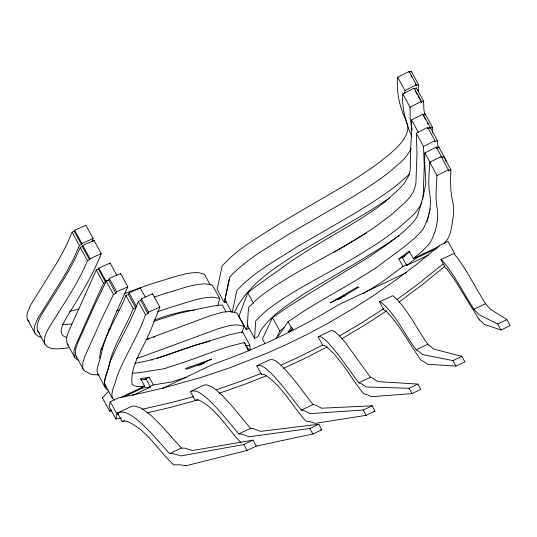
<?xml version="1.0" encoding="UTF-8"?>
<svg xmlns="http://www.w3.org/2000/svg" width="537" height="537" viewBox="0 0 537 537"><rect width="100%" height="100%" fill="white"/><g stroke="black" fill="none" stroke-linecap="round" stroke-linejoin="round"><path stroke-width="0.81" d="M409.134 72.32L411.268 71.253L418.511 84.524L416.383 85.598L416.39 84.759L409.14 71.481L397.716 77.247C396.091 92.176 399.635 107.158 406.16 120.57M409.134 72.133L409.14 71.481M416.343 88.538L416.35 87.907L414.222 88.974M416.35 87.907L423.599 101.178L423.888 109.266L424.713 114.549M441.219 157.717L443.683 156.468L450.926 169.746L448.462 170.988L448.415 169.82L441.166 156.549L429.754 162.315C429.211 173.162 427.821 184.191 429.915 195.018C431.681 206.295 428.727 218.183 423.545 228.205A46.323 11.586 -28.6 0 1 422.585 229.856L415.396 237.576L405.905 245.449A50.089 12.526 -28.6 0 1 402.388 248.188L374.846 268.688L353.42 281.838A293.162 73.314 -28.6 0 0 345.613 286.416L339.928 289.765A532.926 133.27 -28.6 0 0 321.77 300.277L318.253 302.365A420.317 105.111 -28.6 0 0 304.607 310.675L288.067 321.737L276.917 338.015M429.754 162.315L436.997 175.592C436.44 186.608 435.037 197.824 437.259 208.806C438.796 219.935 435.923 231.615 430.795 241.482A46.323 11.586 -28.6 0 1 429.835 243.127L422.646 250.853L413.369 258.552L408.999 251.128A50.089 12.526 -28.6 0 1 405.482 253.867L401.018 257.196A33.609 8.404 -28.6 0 1 398.823 258.874L402.972 266.473L382.096 281.959L366.335 291.839M442.011 157.589L436.292 147.111L424.874 152.877C424.176 162.966 425.572 173.001 425.821 183.057C424.022 194.293 420.847 205.436 417.276 216.23A60.057 15.016 -28.6 0 1 416.631 217.411A57.909 14.479 -28.6 0 1 414.947 219.908L413.933 221.21A51.565 12.895 -28.6 0 1 412.423 223.123L403.743 231.568A59.372 14.848 -28.6 0 1 401.038 233.83L392.681 240.2A41.745 10.438 -28.6 0 1 389.58 242.744L368.872 257.089L314.293 290.443A203.845 50.975 -28.6 0 0 306.781 295.095L298.928 300.055A288.906 72.247 -28.6 0 0 287.134 307.493L272.501 317.662L262.412 338.975L264.701 343.17M418.444 91.814L418.511 84.524M248.718 328.422L246.168 329.543L238.925 316.273L247.779 292.907L252.967 288.711A161.429 40.369 -28.6 0 1 259.599 283.764L273.286 274.038A126.074 31.529 -28.6 0 1 279.435 269.728C304.949 250.511 333.363 235.75 360.414 218.908A111.857 27.971 -28.6 0 0 365.892 215.411A102.54 25.642 -28.6 0 0 368.53 213.672L371.101 211.954A86.168 21.547 -28.6 0 0 374.806 209.403L376.001 208.557A74.965 18.748 -28.6 0 0 379.458 206.054L385.224 201.563L397.608 190.434A68.81 17.211 -28.6 0 0 401.636 186.393L402.958 184.876A65.568 16.399 -28.6 0 0 404.683 182.701L408.946 175.331L410.228 170.034L410.516 151.139L411.651 131.189L411.59 119.939L423.002 114.213L437.427 140.654L434.957 141.902L434.916 140.694L427.674 127.423L416.256 133.203L417.007 152.629L415.927 182.942A263.103 65.796 -28.6 0 1 415.678 184.681L413.765 190.823A101.855 25.474 -28.6 0 1 412.718 192.81L410.537 196.213A74.925 18.735 -28.6 0 1 408.858 198.375L407.576 199.878A73.945 18.493 -28.6 0 1 405.361 202.227L391.788 214.411L376.578 225.842A124.201 31.059 -28.6 0 1 366.697 232.393L363.677 234.307A160.241 40.074 -28.6 0 1 358.998 237.213C326.241 258.055 290.02 273.508 259.217 297.283A46.759 11.693 -28.6 0 0 255.968 300.217L248.544 307.52L247.302 325.066L254.545 338.337L257.941 336.726L260.566 330.785A75.657 18.923 -28.6 0 1 262.304 328.248L265.949 323.751A67.743 16.942 -28.6 0 1 268.534 320.951L274.635 315.138A58.05 14.519 -28.6 0 1 279.321 311.192C305.654 290.792 335.565 275.756 363.797 258.263A220.244 55.076 -28.6 0 0 369.375 254.867L371.255 253.719A214.357 53.606 -28.6 0 0 384.593 245.375L388.318 242.972A184.258 46.081 -28.6 0 0 396.87 237.314M416.256 133.203L423.505 146.473L424.257 165.906L423.169 196.213A263.103 65.796 -28.6 0 1 423.102 196.79M411.248 71.918L411.268 71.253M404.858 93.203L404.965 90.525L397.716 77.247M423.599 101.178L421.464 102.252L421.464 101.446L414.222 88.175L402.804 93.921C401.676 108.615 405.952 122.96 411.678 136.311M402.804 93.921L410.046 107.199L410.194 118.455L412.127 130.041M254.545 338.337L255.76 320.831L263.217 313.487A46.759 11.693 -28.6 0 1 266.459 310.561C297.263 286.785 333.49 271.333 366.241 250.49A160.241 40.074 -28.6 0 0 370.926 247.584L373.947 245.671A124.201 31.059 -28.6 0 0 383.827 239.119L399.031 227.681L412.611 215.498A73.945 18.493 -28.6 0 0 414.826 213.149L416.108 211.652A74.925 18.735 -28.6 0 0 417.786 209.49L419.961 206.087A101.855 25.474 -28.6 0 0 421.015 204.1L421.84 202.174M422.928 197.958L422.726 199.126M232.259 312.118L236.924 290.316L242.966 284.328A82.369 20.601 -28.6 0 1 248.913 279.086L253.981 275.051A102.399 25.608 -28.6 0 1 259.485 270.963L261.445 269.574A127.739 31.945 -28.6 0 1 267.527 265.406L296.216 247.349A234.078 58.54 -28.6 0 1 302.297 243.744L351.272 215.364A210.779 52.707 -28.6 0 0 358.152 211.229L359.844 210.202A175.841 43.974 -28.6 0 0 366.482 206.094A165.785 41.456 -28.6 0 0 369.745 204.04L372.933 201.993A142.728 35.69 -28.6 0 0 377.612 198.932A136.022 34.012 -28.6 0 0 380.666 196.891A128.92 32.24 -28.6 0 0 383.653 194.85A120.65 30.173 -28.6 0 0 388.016 191.81L393.869 187.447A82.369 20.601 -28.6 0 0 397.588 184.48M226.252 301.821L224.338 302.653L229.447 279.059M428.459 216.283L428.754 215.075M454.799 253.813L448.039 241.428L439.722 245.382L417.001 264.063L398.595 278.045L373.47 295.612L354.178 307.97L327.872 323.375L307.701 334.115L287.147 344.163L266.211 353.514L230.48 367.55L201.14 377.397L163.517 387.962L140.432 393.373L118.603 397.783L110.28 401.73L109.112 406.603L115.871 418.981L121.402 417.987M115.871 418.981L117.039 414.114L110.28 401.73M429.07 213.847L429.385 212.612M429.882 210.726L429.553 211.981M427.727 219.264L427.405 220.452M428.318 216.881L427.989 218.096M426.996 222.177L427.15 221.6M217.767 305.714L219.68 298.498L212.43 285.221L208.088 284.167A82.369 20.601 -28.6 0 0 203.449 283.945L199.267 284.308A102.399 25.608 -28.6 0 0 194.562 285.06L192.843 285.416A127.739 31.945 -28.6 0 0 187.46 286.691L161.181 294.726A234.078 58.54 -28.6 0 0 155.488 296.706L154.233 297.149M106.628 374.041L106.245 375.383M107.252 372.013L107.648 370.678M430.244 209.45L430.426 208.806M106.011 376.075L104.373 382.049A77.14 19.292 -28.6 0 0 104.406 384.311L104.507 384.828A70.475 17.627 -28.6 0 0 104.762 386.358L105.849 388.499A59.748 14.942 -28.6 0 0 107.454 389.741L108.031 389.943M106.836 373.369L107.071 372.685M246.168 329.543L247.94 324.872M241.865 332.437L244.228 326.301L236.985 313.024L231.581 311.789A46.759 11.693 -28.6 0 0 229.091 311.581L222.962 312.111L211.054 315.414L146.823 339.344M29.293 321.804L28.072 320.502A110.394 27.609 -28.6 0 1 27.273 318.951L26.85 316.548L27.259 313.058L30.213 305.714L57.808 261.344L66.36 245.49L72.119 232.206L74.213 231.272L74.663 230.225L85.9 225.238L93.143 238.509L91.827 241.764M93.706 241.241L94.022 240.469L101.265 253.739C92.25 276.582 78.926 297.317 66.185 318.179A297.438 74.381 -28.6 0 0 64.856 320.576L64.447 321.348A192.763 48.202 -28.6 0 0 63.332 323.603L62.695 325.033A138.835 34.717 -28.6 0 0 61.936 327.073L61.238 330.134A96.579 24.152 -28.6 0 0 61.231 332.262L62.52 335.195A74.515 18.634 -28.6 0 0 63.621 336.115L64.534 336.618A75.683 18.929 -28.6 0 0 66.803 337.357M109.776 263.768L110.085 263.036L116.945 275.609M93.143 238.509L81.906 243.503L81.463 244.55L79.362 245.483L73.609 258.76L65.058 274.622L37.456 318.985L34.509 326.335L34.093 329.825L34.522 332.228A110.394 27.609 -28.6 0 0 35.314 333.779L37.59 335.813A104.185 26.051 -28.6 0 0 39.516 336.706L40.248 336.941A105.239 26.32 -28.6 0 0 41.027 337.155M120.275 274.253L120.583 273.528L127.826 286.805L116.348 312.037L101.292 348.976A263.103 65.796 -28.6 0 0 100.654 350.909L99.728 356.581A101.855 25.474 -28.6 0 0 99.976 357.951L100.09 358.38M94.022 240.469L82.785 245.469L82.342 246.483L80.248 247.416C70.166 271.742 54.626 293.162 41.06 315.561A211.578 52.908 -28.6 0 0 39.751 318.072L39.355 318.891A160.845 40.221 -28.6 0 0 38.328 321.28L37.019 326.342L37.543 330.483A102.654 25.669 -28.6 0 0 38.402 331.926L38.778 332.356M101.265 253.739L90.028 258.747L89.592 259.754L87.491 260.693C77.415 285.019 61.869 306.439 48.31 328.832A211.578 52.908 -28.6 0 0 47.001 331.349L46.605 332.168A160.845 40.221 -28.6 0 0 45.578 334.551L44.269 339.619L44.793 343.761A102.654 25.669 -28.6 0 0 45.645 345.204L46.907 346.412A91.867 22.977 -28.6 0 0 48.578 347.385A97.19 24.306 -28.6 0 0 50.639 348.117A98.875 24.729 -28.6 0 0 53.969 348.721A94.606 23.662 -28.6 0 0 57.949 348.882L68.729 347.848M139.989 288.651L140.291 287.939L145.245 297.028M152.3 294.558L152.595 293.853L159.845 307.124C154.394 321.086 149.138 335.209 141.916 348.412C136.633 359.125 130.853 371.161 131.934 383.317A46.323 11.586 -28.6 0 0 132.25 384.358C135.223 387.533 140.654 386.318 144.594 386.11L140.627 378.498A50.089 12.526 -28.6 0 0 143.56 378.169L147.373 377.571A33.609 8.404 -28.6 0 0 149.226 377.33L153.374 384.928L171.222 382.042L186.265 377.363M110.085 263.036L98.835 268.057L98.412 269.017L96.311 269.957L68.555 331.644L66.722 337.296L66.534 340.377L67.018 343.096A90.27 22.574 -28.6 0 0 67.729 344.506L68.481 345.291M109.085 279.999L106.084 281.334L105.661 282.294L103.56 283.234L97.204 296.981L75.509 345.66L73.891 351.211L74.267 356.373A90.27 22.574 -28.6 0 0 74.972 357.776L77.194 359.548A84.524 21.138 -28.6 0 0 78.892 360.374M120.583 273.528L109.36 278.488L108.655 280.052L106.232 281.126L94.465 305.56L77.838 342.66L75.469 349.661L75.569 354.957A98.459 24.621 -28.6 0 0 76.214 356.42L76.516 356.863A92.626 23.165 -28.6 0 0 76.898 357.266M127.826 286.805L116.603 291.766L115.898 293.323L113.475 294.397L101.715 318.837L85.081 355.93L82.718 362.938L82.812 368.228A98.459 24.621 -28.6 0 0 83.457 369.698L83.759 370.141A92.626 23.165 -28.6 0 0 85.041 371.275L90.176 373.826A73.905 18.48 -28.6 0 0 92.807 374.631L98.284 374.86M140.291 287.939L129.068 292.92L128.37 294.444L125.947 295.518C118.046 315.447 105.051 333.323 101.198 354.735A264.526 66.152 -28.6 0 0 100.627 356.722L97.13 368.778A77.14 19.292 -28.6 0 0 97.163 371.033L97.257 371.55A70.475 17.627 -28.6 0 0 97.519 373.081L105.292 387.721M135.982 306.909L135.613 307.721L133.189 308.795C125.296 328.725 112.287 346.587 108.44 368.013A264.526 66.152 -28.6 0 0 107.877 370M152.595 293.853L141.372 298.827L140.681 300.351L138.251 301.425C131.001 322.609 118.368 341.364 110.152 362.086A262.781 65.715 -28.6 0 0 109.555 364.086C108.206 370.906 103.406 377.753 105.01 384.74L112.481 398.4L114.858 400.078M159.845 307.124L148.615 312.104L147.923 313.621L145.5 314.702C138.264 335.894 125.591 354.628 117.395 375.363A262.781 65.715 -28.6 0 0 116.797 377.357C115.455 384.177 110.656 391.03 112.253 398.011M276.266 338.283L279.75 330.933L284.14 327.724M234.635 311.809L236.804 307.58A131.612 32.911 -28.6 0 1 238.858 304.036L243.523 297.37A148.454 37.127 -28.6 0 1 245.778 294.43L254.236 285.127A76.18 19.05 -28.6 0 1 257.706 281.871L265.526 275.253A79.892 19.976 -28.6 0 1 268.305 273.051A83.208 20.809 -28.6 0 1 271.212 270.843A86.262 21.574 -28.6 0 1 275.783 267.507L290.9 257.398A163.087 40.785 -28.6 0 1 296.343 253.994L364.234 214.182A182.661 45.679 -28.6 0 0 368.033 211.86A195.072 48.78 -28.6 0 0 373.651 208.363L384.626 201.281A153.582 38.409 -28.6 0 0 388.177 198.912A147.071 36.778 -28.6 0 0 389.352 198.113M111.73 410.919L109.662 411.161L102.419 397.883L108.32 391.52M109.662 411.161L110.911 409.489M293.054 329.919L291.551 327.154L288.215 331.725L291.215 330.302M290.611 330.852L292.229 328.49M443.951 243.442C451.288 236.857 451.53 226.775 453.047 217.78A262.781 65.715 -28.6 0 0 453.382 215.908L453.705 206.678L451.55 195.783L450.791 188.729L450.483 179.714L450.926 169.746M444.784 266.332L423.8 283.536L399.179 302.022M442.991 263.982L418.88 283.402L397.219 299.371M409.704 251.9L402.334 257.471L406.677 265.439L428.459 255.102M397.588 184.48L407.174 176.264A75.683 18.929 -28.6 0 0 409.751 173.699M406.677 265.439L416.215 258.149L437.293 248.141M398.031 236.515L399.145 235.743M383.975 308.5L362.153 322.576L339.162 336.108M386.613 310.809L367.456 323.402L341.975 338.733M366.247 233.071L363.368 234.85M362.884 235.146L359.005 237.515M358.508 237.817L356.024 239.307M354.514 240.214L355.521 239.609M352.99 241.12L338.874 249.423M334.115 252.222L335.706 251.289M336.236 250.974L337.29 250.356M357.998 286.657L356.514 287.517A293.162 73.314 -28.6 0 0 348.708 292.094L343.022 295.444A530.798 132.74 -28.6 0 0 332.296 301.619L330.208 302.834L345.909 295.384M359.072 287.107L357.179 288.208A290.745 72.71 -28.6 0 0 349.433 292.746L337.968 299.418L340.955 298.001M363.207 293.645L365.717 292.195M327.315 346.862L307.688 357.011L283.523 368.389M322.435 345.217L302.009 355.494L281.2 365.073M427.714 128.625L430.177 127.383L430.191 127.967M423.505 146.473L434.916 140.694M436.997 175.592L448.415 169.82M404.965 90.525L416.39 84.759M410.046 107.199L421.464 101.446M446.113 162.013L446.052 160.315L438.803 147.037L436.339 148.279L436.292 147.111M428.11 128.565L430.251 127.491L430.258 128.068M432.668 133.015L432.392 127.168L425.15 113.898L423.022 114.965L423.002 114.213M430.265 128.236L432.392 127.168M144.748 379.458L149.226 377.33M398.823 258.874L405.536 255.686M402.334 257.471L403.817 256.767M120.879 397.367L144.594 386.11M413.369 258.552L439.306 246.241M123.591 397.024L142.412 388.09L150.447 387.043L146.098 379.082L140.573 379.894M149.642 386.7L153.374 384.928M402.972 266.473L406.697 264.701M132.424 395.594L150.447 387.043M198.2 365.482L211.659 359.099L209.692 359.803A530.798 132.74 -28.6 0 0 199.556 363.529L194.219 365.415A293.162 73.314 -28.6 0 0 186.889 368.02L185.487 368.53M199.811 364.985L204.288 362.858L193.488 366.758A290.745 72.71 -28.6 0 0 186.211 369.349M162.677 388.258L213.337 364.214L230.252 357.991A672.76 635.338 13.5 0 0 321.408 314.93L338.807 304.667L406.355 272.615M185.896 465.754A219.794 79.986 67.2 0 0 173.76 464.928C158.334 450.677 147.138 430.003 127.229 421.491A54.955 19.997 67.2 0 0 122.255 421.652L117.536 413.007L130.189 406.999L132.411 406.18L134.888 406.079L140.157 407.704L143.567 409.65L151.756 416.094L162.429 426.761L181.378 448.073L184.876 448.173L192.575 450.496L252.987 440.139L256.256 446.119L247.04 450.496L185.896 465.747M447.355 269.547A54.754 3.954 62.4 0 0 445.616 268.185L440.897 259.539L453.993 253.558C466.519 268.815 474.869 287.201 485.649 303.673L490.294 309.198L506.888 319.643L510.15 325.623L500.94 329.993L484.045 324.247A219.056 15.821 62.4 0 0 479.353 319.891M122.255 421.652L124.49 420.592M241.073 442.716C227.326 428.694 217.243 409.624 199.395 400.32A54.284 16.835 66.2 0 0 195.065 400.193L190.346 391.547L202.999 385.546L204.879 384.888L207.027 384.935L211.712 386.808L214.82 388.889L222.412 395.608L232.481 406.576L250.517 428.358L253.578 428.674L260.452 431.379L318.81 424.25L321.831 429.775L312.883 434.017L255.491 446.247M379.437 301.807L392.883 295.659C407.932 308.708 416.108 328.315 427.868 344.19L433.775 349.117L461.88 356.346L464.894 361.871L455.953 366.12L427.445 364.207A216.881 28.078 63.3 0 0 421.317 360.535C409.597 344.331 400.374 326.053 386.512 311.507A54.156 7.015 63.3 0 0 384.156 310.453L379.437 301.807L380.317 301.626C395.97 314.058 404.133 334.048 416.168 349.748L417.934 350.668L422.397 354.521L452.933 360.596L461.88 356.346M256.793 365.872L269.44 359.871C274.877 358.132 279.133 363.992 282.831 367.026C293.967 378.632 303.163 391.889 313.004 404.562L315.595 405.093L321.582 408.221L372.094 405.818L374.994 411.141L366.167 415.329L315.071 423.398A215.914 54.062 65.2 0 0 305.915 421.162C292.249 406.006 282.415 386.459 265.157 374.954A53.895 13.492 65.2 0 0 261.512 374.517L256.793 365.872C262.318 363.952 266.835 369.718 270.648 372.806C281.992 384.27 291.309 397.508 301.304 410.114L304.002 410.597L310.198 413.624L363.26 410.006L372.094 405.818M318.079 336.786L330.725 330.785L331.886 330.47L334.752 331.631L339.31 335.638L345.64 342.962L370.463 377.296L372.584 378.048L377.719 381.579L417.873 384.089L420.78 389.412L411.953 393.601L371.302 396.715A215.767 41.248 64.3 0 0 363.636 393.769C350.903 378.102 341.472 359.193 325.798 346.17A53.854 10.297 64.3 0 0 322.797 345.432L318.079 336.786L319.32 336.43L322.334 337.525L327.053 341.458L337.625 353.843L358.756 382.847L360.992 383.546L366.341 386.982L409.046 388.278L417.873 384.089M117.536 413.007C123.805 409.999 130.31 414.692 135.243 418.209C148.178 428.499 158.522 441.542 169.679 453.631L181.378 448.073M440.897 259.539L441.434 259.519C454.604 274.273 462.988 292.833 473.943 309.225L485.649 303.673M190.346 391.547C196.253 388.996 201.838 394.265 206.201 397.588C218.384 408.449 228.218 421.579 238.811 433.916L250.517 428.358M416.168 349.748L427.868 344.19M301.304 410.114L313.004 404.562M358.756 382.847L370.463 377.296M169.679 453.631L173.283 453.678L181.191 455.893L243.778 444.508L252.987 440.139M473.943 309.225L478.91 314.601L497.671 324.012L506.888 319.643M238.811 433.916L241.979 434.171L249.067 436.782L309.869 428.492L318.81 424.25M261.438 373.383L238.455 382.156L216.512 389.654M265.956 375.947L244.516 384.371L219.022 393.312M124.114 293.652L145.668 285.899A231.413 57.868 -28.6 0 1 151.387 283.932L174.518 276.77A163.798 40.96 -28.6 0 1 178.559 275.662A157.207 39.315 -28.6 0 1 184.547 274.159L186.446 273.742A118.865 29.723 -28.6 0 1 191.561 272.85L198.281 272.581L204.389 274.232L210.108 284.711M119.355 309.909L116.516 310.93M157.744 311.762L162.731 309.983A234.078 58.54 -28.6 0 1 168.43 307.996L194.709 299.961A127.739 31.945 -28.6 0 1 200.093 298.693L201.805 298.337A102.399 25.608 -28.6 0 1 206.51 297.585L210.692 297.223A82.369 20.601 -28.6 0 1 215.337 297.438L219.68 298.498M147.48 339.377L148.971 338.847M151.642 360.146L152.823 359.723M153.407 337.27L154.884 336.746M153.609 321.361L178.123 313.527L195.059 309.775A126.074 31.529 -28.6 0 1 200.455 308.607L212.39 306.164A161.429 40.369 -28.6 0 1 218.042 305.285L222.291 305.003L226.104 311.99M154.092 320.059L164.664 316.488A163.087 40.785 -28.6 0 1 169.665 314.937L183.191 311.453A86.262 21.574 -28.6 0 1 187.124 310.748A83.208 20.809 -28.6 0 1 189.581 310.413A79.892 19.976 -28.6 0 1 191.89 310.198L194.119 310.064M157.234 358.239L192.991 345.835L209.759 341.042M108.568 329.456L110.132 328.939M136.371 358.421L139.137 357.588A160.241 40.074 -28.6 0 0 143.446 356.226L218.297 328.684L230.205 325.388L236.34 324.858A46.759 11.693 -28.6 0 1 238.831 325.066L244.228 326.301M198.254 399.79L170.316 407.435L147.232 412.846M193.434 396.668L171.484 402.562L142.177 409.295M249.087 350.312L244.328 342.499L229.527 346.305A420.317 105.111 -28.6 0 0 216.874 350.48L213.592 351.614A532.926 133.27 -28.6 0 0 196.461 357.857L191.125 359.736A293.162 73.314 -28.6 0 0 183.788 362.347L163.98 368.765L140.466 372.497A50.089 12.526 -28.6 0 1 137.526 372.819L132.297 373.228M248.799 350.433L247.08 348.258L248.591 351.023M320.186 430.103L321.831 429.775M246.027 345.815L249.806 345.15L250.141 349.943M117.039 414.114L118.617 413.826M373.349 411.369L374.994 411.141M71.864 323.905L70.871 324.026A82.369 20.601 -28.6 0 1 67.803 324.281L62.366 324.462M100.936 349.178L102.439 349.298M102.419 397.883L102.829 397.944M39.194 332.759L39.664 333.141M106.198 386.11L105.01 384.74M447.355 269.554L455.114 280.549L479.353 319.891M98.043 374.443L98.6 375.222A59.748 14.942 -28.6 0 0 98.929 375.578M411.04 75.818L411.805 77.214M415.235 83.504L416.383 85.598M415.363 91.068L417.276 94.566M418.034 95.962L419.941 99.452M420.706 100.849L421.464 102.252M423.398 115.663L425.311 119.154M427.217 122.651L427.976 124.047M411.59 119.939L418.457 132.518M424.874 152.877L430.218 162.657M497.671 324.012L500.94 329.993M415.423 256.699L416.215 258.149M452.933 360.596L455.953 366.12M409.046 388.278L411.953 393.601M363.26 410.006L366.167 415.329M288.067 321.737L291.168 327.416M272.501 317.662L279.75 330.933M247.779 292.907L253.498 303.385M309.869 428.492L312.883 434.017M249.806 345.15L242.556 331.873L229.675 334.759A288.906 72.247 -28.6 0 0 218.881 338.042L211.692 340.23A203.845 50.975 -28.6 0 0 204.765 342.425C181.775 349.023 159.67 359.206 135.968 363.099A41.745 10.438 -28.6 0 1 135.297 363.16M231.709 312.225L224.842 299.653L229.682 277.038L235.716 271.051A82.369 20.601 -28.6 0 1 241.67 265.808L246.731 261.781A102.399 25.608 -28.6 0 1 252.236 257.686L254.202 256.297A127.739 31.945 -28.6 0 1 260.277 252.128L288.966 234.078A234.078 58.54 -28.6 0 1 295.055 230.467L344.022 202.087A210.779 52.707 -28.6 0 0 350.909 197.958L352.594 196.931A175.841 43.974 -28.6 0 0 359.24 192.817A165.785 41.456 -28.6 0 0 362.495 190.763L365.684 188.715A142.728 35.69 -28.6 0 0 370.362 185.654A136.022 34.012 -28.6 0 0 373.416 183.614A128.92 32.24 -28.6 0 0 376.41 181.573A120.65 30.173 -28.6 0 0 380.767 178.532L386.627 174.169A82.369 20.601 -28.6 0 0 390.345 171.202L399.924 162.986A75.683 18.929 -28.6 0 0 404.066 158.764L405.495 157.146A74.515 18.634 -28.6 0 0 407.375 154.817L410.583 149.749A96.579 24.152 -28.6 0 0 411.221 148.393M224.338 302.653L217.096 289.383L222.197 265.781L230.776 257.163L239.079 250.302A118.865 29.723 -28.6 0 1 245.026 245.939L247.188 244.436A157.207 39.315 -28.6 0 1 253.894 239.911A163.798 40.96 -28.6 0 1 258.378 236.971L283.576 221.197A231.413 57.868 -28.6 0 1 289.705 217.539L340.753 187.735A209.618 52.418 -28.6 0 0 345.949 184.587L347.654 183.547A177.23 44.323 -28.6 0 0 354.38 179.358A167.698 41.94 -28.6 0 0 357.682 177.257L360.904 175.169A144.809 36.214 -28.6 0 0 365.637 172.048A138.465 34.623 -28.6 0 0 368.731 169.96A131.807 32.958 -28.6 0 0 371.765 167.88A123.242 30.817 -28.6 0 0 376.175 164.765L388.546 155.112L395.547 148.85A80.087 20.03 -28.6 0 0 399.703 144.52L400.427 143.688A79.879 19.976 -28.6 0 0 402.992 140.479L406.408 134.619L407.798 129.444A150.514 37.637 -28.6 0 0 407.865 127.665L407.784 126.524A214.612 53.666 -28.6 0 0 407.516 124.853M244.328 342.499L247.423 348.177M243.778 444.508L247.04 450.496M141.372 298.827L148.615 312.104M140.681 300.351L147.923 313.621M138.251 301.425L145.5 314.702M129.068 292.92L136.311 306.191M128.37 294.444L135.613 307.721M125.947 295.518L133.189 308.795M109.36 278.488L116.603 291.766M108.655 280.052L115.898 293.323M106.232 281.126L113.475 294.397M98.835 268.057L106.084 281.334M98.412 269.017L105.661 282.294M74.663 230.225L81.906 243.503M96.311 269.957L103.56 283.234M82.785 245.469L90.028 258.747M74.213 231.272L81.463 244.55M82.342 246.483L89.592 259.754M72.119 232.206L79.362 245.483M80.248 247.416L87.491 260.693M141.62 386.64L142.412 388.09M75.959 355.95L83.457 369.698M67.447 344.056L74.697 357.333M37.791 330.993L45.034 344.264M27.763 320.012L35.006 333.282M406.556 121.63L406.744 122.161M407.093 123.228L407.247 123.765M438.011 148.051L437.427 140.654M441.213 157.65L441.166 156.549M443.683 156.468L443.696 157.039M438.803 147.037L438.823 147.608M427.674 127.423L427.694 127.987M425.163 115.086L425.15 113.898M79.114 308.909A144.809 36.214 -28.6 0 1 74.858 310.05A138.465 34.623 -28.6 0 1 72.099 310.742A131.807 32.958 -28.6 0 1 69.414 311.373"/></g></svg>
